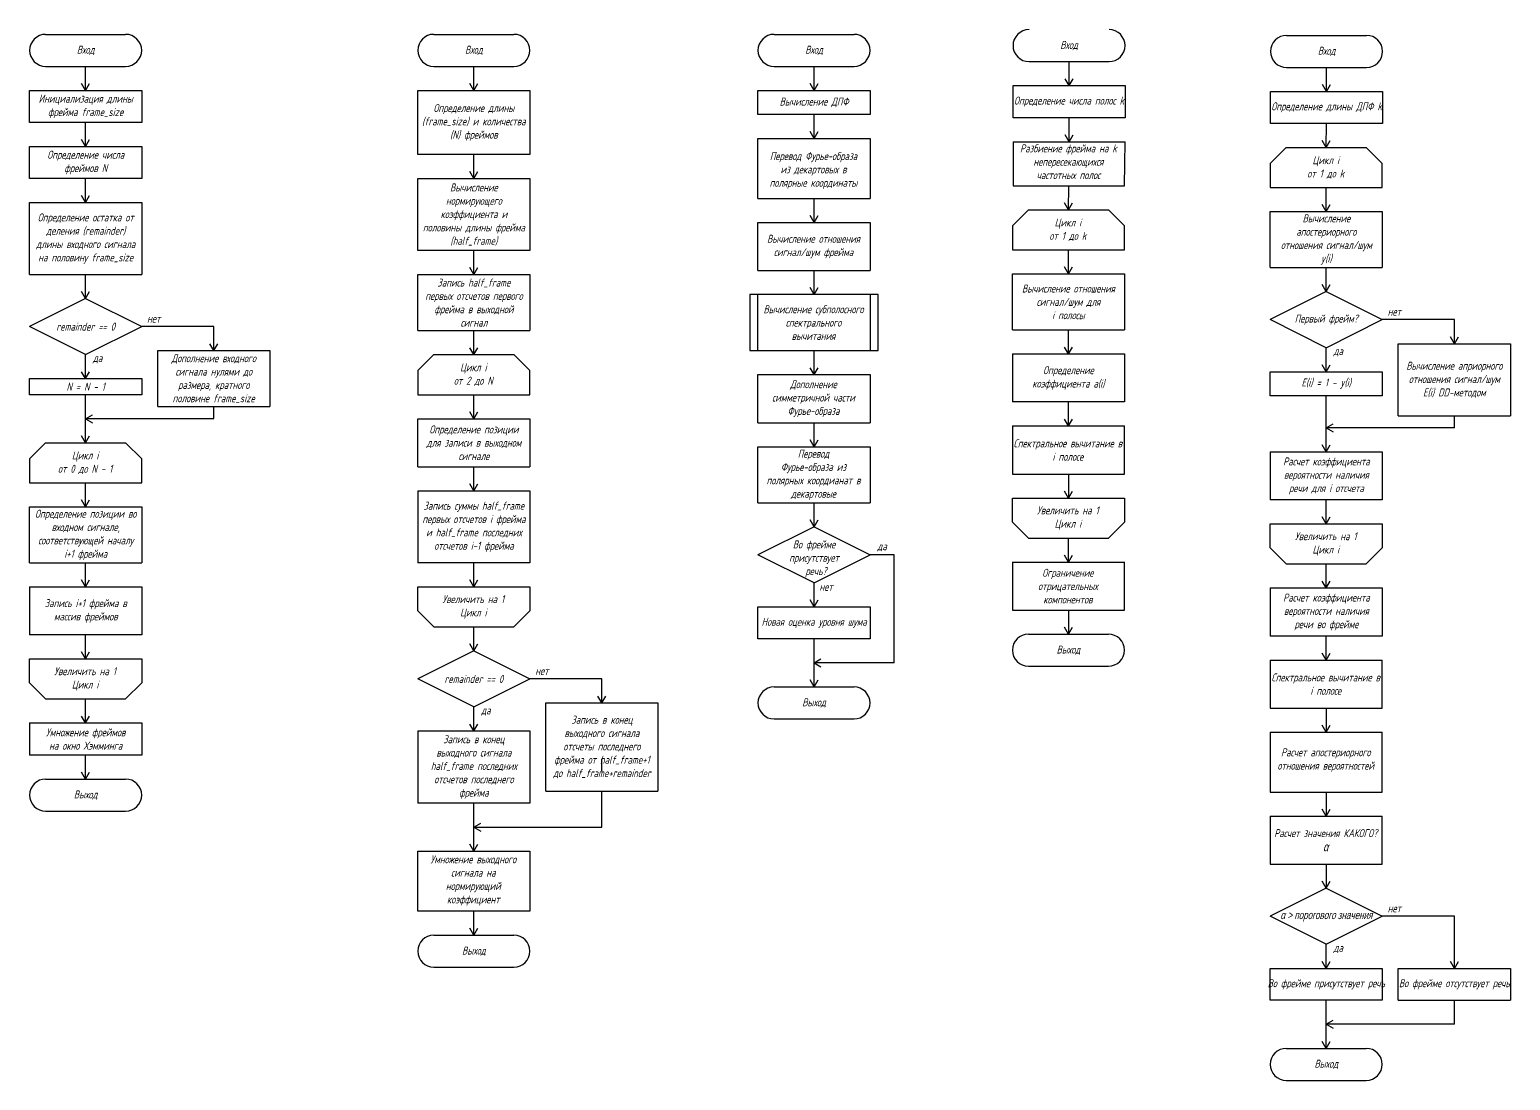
# Model space of a CAD drawing. Extents: x 100 to 3860, y -1735 to 768.
# Drawn here: x 2010 to 3860, y -1735 to -423 of the extents above; entities that cross this region are included whole.
import ezdxf

# ---------------------------------------------------------------- set-up
doc = ezdxf.new("R2010")
doc.units = 0
doc.header["$MEASUREMENT"] = 0
doc.layers.get('0').update_dxf_attribs({"linetype": 'CONTINUOUS'})
doc.layers.add('текст', color=7, linetype='CONTINUOUS', lineweight=30)
doc.styles.add('стиль1', font='romans.shx', dxfattribs={"width": 0.75, "oblique": 15, "height": 3.5})

msp = doc.modelspace()

# ---------------------------------------------------------------- linework, layer by layer
for p, q in [((2030, -428.7), (2130, -428.7)), ((2515, -428.7), (2615, -428.7)), ((2940, -428.7), (3040, -428.7)), ((3580.4, -430), (3680.4, -430)), ((3580.4, -430), (3680.4, -430)), ((2030, -468.7), (2130, -468.7)), ((2080, -498.7), (2080, -468.7)), ((2515, -468.7), (2615, -468.7)), ((2565, -498.7), (2565, -468.7)), ((2940, -468.7), (3040, -468.7)), ((2990, -498.7), (2990, -468.7)), ((3258.6, -462.8), (3358.6, -462.8)), ((3308.6, -492.8), (3308.6, -462.8)), ((3580.4, -470), (3680.4, -470)), ((3580.4, -470), (3680.4, -470)), ((3630.4, -500), (3630.4, -470)), ((3630.4, -500), (3630.4, -470)), ((2010, -498.7), (2150, -498.7)), ((2010, -538.7), (2010, -498.7)), ((2080, -498.7), (2075, -490)), ((2080, -498.7), (2085, -490)), ((2150, -498.7), (2150, -538.7)), ((2495, -498.7), (2635, -498.7)), ((2495, -578.7), (2495, -498.7)), ((2565, -498.7), (2560, -490)), ((2565, -498.7), (2570, -490)), ((2635, -498.7), (2635, -578.7)), ((2920, -498.7), (3060, -498.7)), ((2920, -528.7), (2920, -498.7)), ((2990, -498.7), (2985, -490)), ((2990, -498.7), (2995, -490)), ((3060, -498.7), (3060, -528.7)), ((3238.6, -492.8), (3378.6, -492.8)), ((3238.6, -532.8), (3238.6, -492.8)), ((3308.6, -492.8), (3303.6, -484.2)), ((3308.6, -492.8), (3313.6, -484.2)), ((3378.6, -492.8), (3378.6, -532.8)), ((3630.4, -500), (3625.4, -491.3)), ((3630.4, -500), (3625.4, -491.3)), ((3630.4, -500), (3635.4, -491.3)), ((3630.4, -500), (3635.4, -491.3)), ((3560.4, -500), (3700.4, -500)), ((3560.4, -540), (3560.4, -500)), ((3560.4, -500), (3700.4, -500)), ((3560.4, -540), (3560.4, -500)), ((3700.4, -500), (3700.4, -540)), ((3700.4, -500), (3700.4, -540)), ((3060, -528.7), (2920, -528.7)), ((2990, -558.7), (2990, -528.7)), ((3378.6, -532.8), (3238.6, -532.8)), ((3308.6, -562.8), (3308.6, -532.8)), ((2150, -538.7), (2010, -538.7)), ((2080, -568.7), (2080, -538.7)), ((2990, -558.7), (2985, -550)), ((2990, -558.7), (2995, -550)), ((3308.6, -562.8), (3303.6, -554.2)), ((3308.6, -562.8), (3313.6, -554.2)), ((3700.4, -540), (3560.4, -540)), ((3700.4, -540), (3560.4, -540)), ((3630, -570), (3630.4, -540)), ((3630, -570), (3630.4, -540)), ((2010, -568.7), (2150, -568.7)), ((2010, -608.7), (2010, -568.7)), ((2080, -568.7), (2075, -560)), ((2080, -568.7), (2085, -560)), ((2150, -568.7), (2150, -608.7)), ((2920, -558.7), (3060, -558.7)), ((2920, -633.7), (2920, -558.7)), ((3060, -558.7), (3060, -633.7)), ((3238.6, -562.8), (3378.6, -562.8)), ((3238.6, -562.8), (3238.6, -617.8)), ((3377.8, -617.8), (3378.6, -562.8)), ((3580, -570), (3560, -590)), ((3580, -570), (3560, -590)), ((3580, -570), (3680, -570)), ((3580, -570), (3680, -570)), ((3630, -570), (3625, -561.3)), ((3630, -570), (3625, -561.3)), ((3630, -570), (3635, -561.3)), ((3630, -570), (3635, -561.3)), ((3680, -570), (3700, -590)), ((3680, -570), (3700, -590)), ((2635, -578.7), (2495, -578.7)), ((2565, -608.7), (2565, -578.7)), ((3560, -590), (3560, -620)), ((3560, -590), (3560, -620)), ((3700, -620), (3700, -590)), ((3700, -620), (3700, -590)), ((2150, -608.7), (2010, -608.7)), ((2080, -638.7), (2080, -608.7)), ((2495, -608.7), (2635, -608.7)), ((2495, -698.7), (2495, -608.7)), ((2565, -608.7), (2560, -600)), ((2565, -608.7), (2570, -600)), ((2635, -608.7), (2635, -698.7)), ((3238.6, -617.8), (3377.8, -617.8)), ((3307.8, -647.8), (3308.2, -617.8)), ((3560, -620), (3700, -620)), ((3560, -620), (3700, -620)), ((3630, -650), (3630, -620)), ((3630, -650), (3630, -620)), ((2010, -638.7), (2150, -638.7)), ((2010, -728.7), (2010, -638.7)), ((2080, -638.7), (2075, -630)), ((2080, -638.7), (2085, -630)), ((2150, -638.7), (2150, -728.7)), ((2920, -633.7), (3060, -633.7)), ((2990, -663.7), (2990, -633.7)), ((3307.8, -647.8), (3302.8, -639.2)), ((3307.8, -647.8), (3312.8, -639.2)), ((3630, -650), (3625, -641.3)), ((3630, -650), (3625, -641.3)), ((3630, -650), (3635, -641.3)), ((3630, -650), (3635, -641.3)), ((2920, -663.7), (3060, -663.7)), ((2920, -723.7), (2920, -663.7)), ((2990, -663.7), (2985, -655)), ((2990, -663.7), (2995, -655)), ((3060, -663.7), (3060, -723.7)), ((3257.8, -647.8), (3237.8, -667.8)), ((3257.8, -647.8), (3357.8, -647.8)), ((3357.8, -647.8), (3377.8, -667.8)), ((3560, -650), (3700, -650)), ((3560, -720), (3560, -650)), ((3560, -650), (3700, -650)), ((3560, -720), (3560, -650)), ((3700, -650), (3700, -720)), ((3700, -650), (3700, -720)), ((3237.8, -667.8), (3237.8, -697.8)), ((3377.8, -697.8), (3377.8, -667.8)), ((2635, -698.7), (2495, -698.7)), ((2565, -728.7), (2565, -698.7)), ((3237.8, -697.8), (3377.8, -697.8)), ((3307.8, -727.8), (3307.8, -697.8)), ((2565, -728.7), (2560, -720)), ((2565, -728.7), (2570, -720)), ((3307.8, -727.8), (3302.8, -719.2)), ((3307.8, -727.8), (3312.8, -719.2)), ((3560, -720), (3700, -720)), ((3560, -720), (3700, -720)), ((3630, -750), (3630, -720)), ((3630, -750), (3630, -720)), ((2010, -728.7), (2150, -728.7)), ((2080, -758.7), (2080, -728.7)), ((2495, -728.7), (2635, -728.7)), ((2495, -798.7), (2495, -728.7)), ((2635, -728.7), (2635, -798.7)), ((2920, -723.7), (3060, -723.7)), ((2990, -753.7), (2990, -723.7)), ((3237.8, -727.8), (3377.8, -727.8)), ((3237.8, -797.8), (3237.8, -727.8)), ((3377.8, -727.8), (3377.8, -797.8)), ((2080, -758.7), (2075, -750)), ((2080, -758.7), (2085, -750)), ((2910, -753.7), (2910, -823.7)), ((3070, -753.7), (2910, -753.7)), ((2920, -823.7), (2920, -753.7)), ((2990, -753.7), (2985, -745)), ((2990, -753.7), (2995, -745)), ((3060, -753.7), (3060, -823.7)), ((3070, -823.7), (3070, -753.7)), ((3630, -750), (3560, -785)), ((3630, -750), (3560, -785)), ((3630, -750), (3625, -741.3)), ((3630, -750), (3625, -741.3)), ((3630, -750), (3635, -741.3)), ((3630, -750), (3635, -741.3)), ((3630, -750), (3700, -785)), ((3630, -750), (3700, -785)), ((2080, -758.7), (2010, -793.7)), ((2080, -758.7), (2150, -793.7)), ((2080, -828.7), (2010, -793.7)), ((2080, -828.7), (2150, -793.7)), ((2240, -793.7), (2150, -793.7)), ((2240, -823.7), (2240, -793.7)), ((3630, -820), (3560, -785)), ((3630, -820), (3560, -785)), ((3630, -820), (3700, -785)), ((3630, -820), (3700, -785)), ((3790, -785), (3700, -785)), ((3790, -785), (3700, -785)), ((3790, -815), (3790, -785)), ((3790, -815), (3790, -785)), ((2495, -798.7), (2635, -798.7)), ((2565, -828.7), (2565, -798.7)), ((3237.8, -797.8), (3377.8, -797.8)), ((3307.8, -827.8), (3307.8, -797.8)), ((3790, -815), (3785, -806.3)), ((3790, -815), (3785, -806.3)), ((3790, -815), (3795, -806.3)), ((3790, -815), (3795, -806.3)), ((2080, -858.7), (2080, -828.7)), ((2170, -823.7), (2310, -823.7)), ((2170, -893.6), (2170, -823.7)), ((2240, -823.7), (2235, -815)), ((2240, -823.7), (2245, -815)), ((2310, -823.7), (2310, -893.6)), ((2515, -828.7), (2495, -848.7)), ((2515, -828.7), (2615, -828.7)), ((2565, -828.7), (2560, -820)), ((2565, -828.7), (2570, -820)), ((2615, -828.7), (2635, -848.7)), ((2910, -823.7), (3070, -823.7)), ((2990, -853.7), (2990, -823.7)), ((3237.8, -827.8), (3377.8, -827.8)), ((3237.8, -827.8), (3237.8, -887.8)), ((3307.8, -827.8), (3302.8, -819.2)), ((3307.8, -827.8), (3312.8, -819.2)), ((3377.8, -827.8), (3377.8, -887.8)), ((3630, -850), (3630, -820)), ((3630, -850), (3630, -820)), ((3720, -815), (3860, -815)), ((3720, -905), (3720, -815)), ((3720, -815), (3860, -815)), ((3720, -905), (3720, -815)), ((3860, -815), (3860, -905)), ((3860, -815), (3860, -905)), ((2080, -858.7), (2075, -850)), ((2080, -858.7), (2085, -850)), ((2495, -848.7), (2495, -878.7)), ((2635, -878.7), (2635, -848.7)), ((2990, -853.7), (2985, -845)), ((2990, -853.7), (2995, -845)), ((3560, -850), (3700, -850)), ((3560, -880), (3560, -850)), ((3560, -850), (3700, -850)), ((3560, -880), (3560, -850)), ((3630, -850), (3625, -841.3)), ((3630, -850), (3625, -841.3)), ((3630, -850), (3635, -841.3)), ((3630, -850), (3635, -841.3)), ((3700, -850), (3700, -880)), ((3700, -850), (3700, -880)), ((2010, -858.7), (2150, -858.7)), ((2010, -878.7), (2010, -858.7)), ((2150, -858.7), (2150, -878.7)), ((2920, -853.7), (3060, -853.7)), ((2920, -913.7), (2920, -853.7)), ((3060, -853.7), (3060, -913.7)), ((2150, -878.7), (2010, -878.7)), ((2080, -938.7), (2080, -878.7)), ((2495, -878.7), (2635, -878.7)), ((2565, -908.7), (2565, -878.7)), ((3377.8, -887.8), (3237.8, -887.8)), ((3307.8, -917.8), (3307.8, -887.8)), ((3700, -880), (3560, -880)), ((3700, -880), (3560, -880)), ((3630, -950.1), (3630, -880)), ((3630, -950.1), (3630, -880)), ((2080, -908.7), (2088.7, -903.7)), ((2170, -893.6), (2310, -893.6)), ((2240, -908.6), (2240, -893.6)), ((2565, -908.7), (2560, -900)), ((2565, -908.7), (2570, -900)), ((3720, -905), (3860, -905)), ((3720, -905), (3860, -905)), ((3790, -920), (3790, -905)), ((3790, -920), (3790, -905)), ((2240, -908.7), (2080, -908.7)), ((2080, -908.7), (2088.7, -913.7)), ((2495, -908.7), (2635, -908.7)), ((2495, -968.7), (2495, -908.7)), ((2635, -908.7), (2635, -968.7)), ((2920, -913.7), (3060, -913.7)), ((2990, -943.7), (2990, -913.7)), ((3237.8, -917.8), (3377.8, -917.8)), ((3237.8, -917.8), (3237.8, -977.8)), ((3307.8, -917.8), (3302.8, -909.2)), ((3307.8, -917.8), (3312.8, -909.2)), ((3377.8, -977.8), (3377.8, -917.8)), ((3630, -920.1), (3638.7, -915.1)), ((3630, -920.1), (3638.7, -915.1)), ((3790, -920.1), (3630, -920.1)), ((3630, -920.1), (3638.7, -925.1)), ((3790, -920.1), (3630, -920.1)), ((3630, -920.1), (3638.7, -925.1)), ((2030, -938.7), (2010, -958.7)), ((2030, -938.7), (2130, -938.7)), ((2080, -938.7), (2075, -930)), ((2080, -938.7), (2085, -930)), ((2130, -938.7), (2150, -958.7)), ((2990, -943.7), (2985, -935)), ((2990, -943.7), (2995, -935)), ((3630, -950.1), (3625, -941.4)), ((3630, -950.1), (3625, -941.4)), ((3630, -950.1), (3635, -941.4)), ((3630, -950.1), (3635, -941.4)), ((2010, -958.7), (2010, -988.7)), ((2150, -988.7), (2150, -958.7)), ((2920, -943.7), (3060, -943.7)), ((2920, -1013.7), (2920, -943.7)), ((3060, -943.7), (3060, -1013.7)), ((3560, -950.1), (3700, -950.1)), ((3560, -950.1), (3560, -1010.1)), ((3560, -950.1), (3700, -950.1)), ((3560, -950.1), (3560, -1010.1)), ((3700, -950.1), (3700, -1010.1)), ((3700, -950.1), (3700, -1010.1)), ((2495, -968.7), (2635, -968.7)), ((2565, -998.7), (2565, -968.7)), ((3237.8, -977.8), (3377.8, -977.8)), ((3307.8, -977.8), (3307.8, -1007.8)), ((2010, -988.7), (2150, -988.7)), ((2080, -1018.7), (2080, -988.7)), ((2495, -998.7), (2635, -998.7)), ((2495, -998.7), (2495, -1088.7)), ((2565, -998.7), (2560, -990)), ((2565, -998.7), (2570, -990)), ((2635, -998.7), (2635, -1088.7)), ((2080, -1018.7), (2075, -1010)), ((2080, -1018.7), (2085, -1010)), ((2920, -1013.7), (3060, -1013.7)), ((2990, -1043.7), (2990, -1013.7)), ((3237.8, -1037.8), (3237.8, -1007.8)), ((3237.8, -1007.8), (3377.8, -1007.8)), ((3307.8, -1007.8), (3302.8, -999.2)), ((3307.8, -1007.8), (3312.8, -999.2)), ((3377.8, -1007.8), (3377.8, -1037.8)), ((3700, -1010.1), (3560, -1010.1)), ((3700, -1010.1), (3560, -1010.1)), ((3630, -1040.1), (3630, -1010.1)), ((3630, -1040.1), (3630, -1010.1)), ((2010, -1018.7), (2150, -1018.7)), ((2010, -1088.7), (2010, -1018.7)), ((2150, -1018.7), (2150, -1088.7)), ((2990, -1043.7), (2985, -1035)), ((2990, -1043.7), (2995, -1035)), ((3630, -1040.1), (3625, -1031.4)), ((3630, -1040.1), (3625, -1031.4)), ((3630, -1040.1), (3635, -1031.4)), ((3630, -1040.1), (3635, -1031.4)), ((2990, -1043.7), (2920, -1078.7)), ((2990, -1043.7), (3060, -1078.7)), ((3257.8, -1057.8), (3237.8, -1037.8)), ((3357.8, -1057.8), (3377.8, -1037.8)), ((3560, -1070.1), (3560, -1040.1)), ((3560, -1040.1), (3700, -1040.1)), ((3560, -1070.1), (3560, -1040.1)), ((3560, -1040.1), (3700, -1040.1)), ((3700, -1040.1), (3700, -1070.1)), ((3700, -1040.1), (3700, -1070.1)), ((3257.8, -1057.8), (3357.8, -1057.8)), ((3307.8, -1087.8), (3307.8, -1057.8)), ((3580, -1090.1), (3560, -1070.1)), ((3580, -1090.1), (3560, -1070.1)), ((3680, -1090.1), (3700, -1070.1)), ((3680, -1090.1), (3700, -1070.1)), ((2010, -1088.7), (2150, -1088.7)), ((2080, -1118.7), (2080, -1088.7)), ((2635, -1088.7), (2495, -1088.7)), ((2565, -1118.7), (2565, -1088.7)), ((2990, -1113.7), (2920, -1078.7)), ((2990, -1113.7), (3060, -1078.7)), ((3090, -1078.7), (3060, -1078.7)), ((3090, -1213.7), (3090, -1078.7)), ((3237.8, -1087.8), (3377.8, -1087.8)), ((3237.8, -1087.8), (3237.8, -1147.8)), ((3307.8, -1087.8), (3302.8, -1079.2)), ((3307.8, -1087.8), (3312.8, -1079.2)), ((3377.8, -1147.8), (3377.8, -1087.8)), ((3580, -1090.1), (3680, -1090.1)), ((3580, -1090.1), (3680, -1090.1)), ((3630, -1120.1), (3630, -1090.1)), ((3630, -1120.1), (3630, -1090.1)), ((2080, -1118.7), (2075, -1110)), ((2080, -1118.7), (2085, -1110)), ((2565, -1118.7), (2560, -1110)), ((2565, -1118.7), (2570, -1110)), ((2010, -1118.7), (2150, -1118.7)), ((2010, -1118.7), (2010, -1178.7)), ((2150, -1118.7), (2150, -1178.7)), ((2495, -1148.7), (2495, -1118.7)), ((2495, -1118.7), (2635, -1118.7)), ((2635, -1118.7), (2635, -1148.7)), ((2990, -1143.7), (2990, -1113.7)), ((3560, -1120.1), (3700, -1120.1)), ((3560, -1120.1), (3560, -1180.1)), ((3560, -1120.1), (3700, -1120.1)), ((3560, -1120.1), (3560, -1180.1)), ((3630, -1120.1), (3625, -1111.4)), ((3630, -1120.1), (3625, -1111.4)), ((3630, -1120.1), (3635, -1111.4)), ((3630, -1120.1), (3635, -1111.4)), ((3700, -1120.1), (3700, -1180.1)), ((3700, -1120.1), (3700, -1180.1)), ((2920, -1143.7), (3060, -1143.7)), ((2920, -1183.7), (2920, -1143.7)), ((2990, -1143.7), (2985, -1135)), ((2990, -1143.7), (2995, -1135)), ((3060, -1143.7), (3060, -1183.7)), ((2515, -1168.7), (2495, -1148.7)), ((2615, -1168.7), (2635, -1148.7)), ((3237.8, -1147.8), (3377.8, -1147.8)), ((3307.8, -1147.8), (3307.8, -1177.8)), ((2150, -1178.7), (2010, -1178.7)), ((2080, -1208.7), (2080, -1178.7)), ((2515, -1168.7), (2615, -1168.7)), ((2565, -1198.7), (2565, -1168.7)), ((3060, -1183.7), (2920, -1183.7)), ((2990, -1243.7), (2990, -1183.7)), ((3257.8, -1177.8), (3357.8, -1177.8)), ((3307.8, -1177.8), (3302.8, -1169.2)), ((3307.8, -1177.8), (3312.8, -1169.2)), ((3700, -1180.1), (3560, -1180.1)), ((3700, -1180.1), (3560, -1180.1)), ((3630, -1210.1), (3630, -1180.1)), ((3630, -1210.1), (3630, -1180.1)), ((2080, -1208.7), (2075, -1200)), ((2080, -1208.7), (2085, -1200)), ((2565, -1198.7), (2495, -1233.7)), ((2565, -1198.7), (2560, -1190)), ((2565, -1198.7), (2570, -1190)), ((2565, -1198.7), (2635, -1233.7)), ((3630, -1210.1), (3625, -1201.4)), ((3630, -1210.1), (3625, -1201.4)), ((3630, -1210.1), (3635, -1201.4)), ((3630, -1210.1), (3635, -1201.4)), ((2010, -1238.7), (2010, -1208.7)), ((2010, -1208.7), (2150, -1208.7)), ((2150, -1208.7), (2150, -1238.7)), ((2990, -1213.7), (2998.7, -1208.7)), ((2990, -1213.7), (2998.7, -1218.7)), ((3090, -1213.7), (2990, -1213.7)), ((3257.8, -1217.8), (3357.8, -1217.8)), ((3560, -1210.1), (3700, -1210.1)), ((3560, -1210.1), (3560, -1270.1)), ((3560, -1210.1), (3700, -1210.1)), ((3560, -1210.1), (3560, -1270.1)), ((3700, -1270.1), (3700, -1210.1)), ((3700, -1270.1), (3700, -1210.1)), ((2030, -1258.7), (2010, -1238.7)), ((2130, -1258.7), (2150, -1238.7)), ((2565, -1268.7), (2495, -1233.7)), ((2565, -1268.7), (2635, -1233.7)), ((2725, -1233.7), (2635, -1233.7)), ((2725, -1263.7), (2725, -1233.7)), ((2990, -1243.7), (2985, -1235)), ((2990, -1243.7), (2995, -1235)), ((2725, -1263.7), (2720, -1255)), ((2725, -1263.7), (2730, -1255)), ((2940, -1243.7), (3040, -1243.7)), ((2030, -1258.7), (2130, -1258.7)), ((2080, -1288.7), (2080, -1258.7)), ((2565, -1298.7), (2565, -1268.7)), ((2655, -1263.7), (2795, -1263.7)), ((2655, -1373.7), (2655, -1263.7)), ((2795, -1263.7), (2795, -1373.7)), ((3560, -1270.1), (3700, -1270.1)), ((3560, -1270.1), (3700, -1270.1)), ((3630, -1270.1), (3630, -1300.1)), ((3630, -1270.1), (3630, -1300.1)), ((2010, -1288.7), (2150, -1288.7)), ((2010, -1288.7), (2010, -1328.7)), ((2080, -1288.7), (2075, -1280)), ((2080, -1288.7), (2085, -1280)), ((2150, -1288.7), (2150, -1328.7)), ((2565, -1298.7), (2560, -1290)), ((2565, -1298.7), (2570, -1290)), ((2940, -1283.7), (3040, -1283.7)), ((3630, -1300.1), (3625, -1291.4)), ((3630, -1300.1), (3625, -1291.4)), ((3630, -1300.1), (3635, -1291.4)), ((3630, -1300.1), (3635, -1291.4)), ((2495, -1298.7), (2635, -1298.7)), ((2495, -1298.7), (2495, -1388.7)), ((2635, -1298.7), (2635, -1388.7)), ((3560, -1300.1), (3700, -1300.1)), ((3560, -1300.1), (3560, -1375.1)), ((3560, -1300.1), (3700, -1300.1)), ((3560, -1300.1), (3560, -1375.1)), ((3700, -1375.1), (3700, -1300.1)), ((3700, -1375.1), (3700, -1300.1)), ((2150, -1328.7), (2010, -1328.7)), ((2080, -1358.7), (2080, -1328.7)), ((2080, -1358.7), (2075, -1350)), ((2080, -1358.7), (2085, -1350)), ((2725, -1348.6), (2725, -1333.6)), ((2030, -1358.7), (2130, -1358.7)), ((2655, -1373.7), (2795, -1373.7)), ((2725, -1418.7), (2725, -1373.7)), ((3560, -1375.1), (3700, -1375.1)), ((3560, -1375.1), (3700, -1375.1)), ((3630, -1375.1), (3630, -1405.1)), ((3630, -1375.1), (3630, -1405.1)), ((2030, -1398.7), (2130, -1398.7)), ((2635, -1388.7), (2495, -1388.7)), ((2565, -1448.7), (2565, -1388.7)), ((3560, -1405.1), (3700, -1405.1)), ((3560, -1405.1), (3560, -1465.1)), ((3560, -1405.1), (3700, -1405.1)), ((3560, -1405.1), (3560, -1465.1)), ((3630, -1405.1), (3625, -1396.4)), ((3630, -1405.1), (3625, -1396.4)), ((3630, -1405.1), (3635, -1396.4)), ((3630, -1405.1), (3635, -1396.4)), ((3700, -1465.1), (3700, -1405.1)), ((3700, -1465.1), (3700, -1405.1)), ((2565, -1418.7), (2573.7, -1413.7)), ((2565, -1418.7), (2573.7, -1423.7)), ((2565, -1418.7), (2725, -1418.7)), ((2565, -1448.7), (2560, -1440)), ((2565, -1448.7), (2570, -1440)), ((2495, -1448.7), (2635, -1448.7)), ((2495, -1523.7), (2495, -1448.7)), ((2635, -1448.7), (2635, -1523.7)), ((3560, -1465.1), (3700, -1465.1)), ((3560, -1465.1), (3700, -1465.1)), ((3630, -1465.1), (3630, -1495.1)), ((3630, -1465.1), (3630, -1495.1)), ((3630, -1495.1), (3560, -1530.1)), ((3630, -1495.1), (3560, -1530.1)), ((3630, -1495.1), (3625, -1486.4)), ((3630, -1495.1), (3625, -1486.4)), ((3630, -1495.1), (3635, -1486.4)), ((3630, -1495.1), (3635, -1486.4)), ((3630, -1495.1), (3700, -1530.1)), ((3630, -1495.1), (3700, -1530.1)), ((2635, -1523.7), (2495, -1523.7)), ((2565, -1553.7), (2565, -1523.7)), ((3630, -1565.1), (3560, -1530.1)), ((3630, -1565.1), (3560, -1530.1)), ((3630, -1565.1), (3700, -1530.1)), ((3630, -1565.1), (3700, -1530.1)), ((3790, -1530.1), (3700, -1530.1)), ((3790, -1530.1), (3700, -1530.1)), ((3790, -1595.1), (3790, -1530.1)), ((3790, -1595.1), (3790, -1530.1)), ((2515, -1553.7), (2615, -1553.7)), ((2565, -1553.7), (2560, -1545)), ((2565, -1553.7), (2570, -1545)), ((3630, -1595.1), (3630, -1565.1)), ((3630, -1595.1), (3630, -1565.1)), ((3630, -1595.1), (3625, -1586.4)), ((3630, -1595.1), (3625, -1586.4)), ((3630, -1595.1), (3635, -1586.4)), ((3630, -1595.1), (3635, -1586.4)), ((3790, -1595.1), (3785, -1586.4)), ((3790, -1595.1), (3785, -1586.4)), ((3790, -1595.1), (3795, -1586.4)), ((3790, -1595.1), (3795, -1586.4)), ((2515, -1593.7), (2615, -1593.7)), ((3560, -1595.1), (3700, -1595.1)), ((3560, -1635), (3560, -1595.1)), ((3560, -1595.1), (3700, -1595.1)), ((3560, -1635), (3560, -1595.1)), ((3700, -1595.1), (3700, -1635)), ((3700, -1595.1), (3700, -1635)), ((3720, -1595.1), (3860, -1595.1)), ((3720, -1635), (3720, -1595.1)), ((3720, -1595.1), (3860, -1595.1)), ((3720, -1635), (3720, -1595.1)), ((3860, -1595.1), (3860, -1635)), ((3860, -1595.1), (3860, -1635)), ((3700, -1635), (3560, -1635)), ((3700, -1635), (3560, -1635)), ((3630, -1695), (3630, -1635)), ((3630, -1695), (3630, -1635)), ((3720, -1635), (3860, -1635)), ((3720, -1635), (3860, -1635)), ((3790, -1664.9), (3790, -1635)), ((3790, -1664.9), (3790, -1635)), ((3630, -1665), (3638.7, -1660)), ((3630, -1665), (3638.7, -1660)), ((3790, -1665), (3630, -1665)), ((3630, -1665), (3638.7, -1670)), ((3790, -1665), (3630, -1665)), ((3630, -1665), (3638.7, -1670)), ((3580, -1695), (3680, -1695)), ((3580, -1695), (3680, -1695)), ((3630, -1695), (3625, -1686.3)), ((3630, -1695), (3625, -1686.3)), ((3630, -1695), (3635, -1686.3)), ((3630, -1695), (3635, -1686.3)), ((3580, -1735), (3680, -1735)), ((3580, -1735), (3680, -1735))]:
    msp.add_line(p, q)
for centre, start, end in [((3258.6, -442.8), 90, 270), ((3358.6, -442.8), 270, 90), ((2030, -448.7), 90, 270), ((2130, -448.7), 270, 90), ((2515, -448.7), 90, 270), ((2615, -448.7), 270, 90), ((2940, -448.7), 90, 270), ((3040, -448.7), 270, 90), ((3580.4, -450), 90, 270), ((3580.4, -450), 90, 270), ((3680.4, -450), 270, 90), ((3680.4, -450), 270, 90), ((3257.8, -1197.8), 90, 270), ((3357.8, -1197.8), 270, 90), ((2940, -1263.7), 90, 270), ((3040, -1263.7), 270, 90), ((2030, -1378.7), 90, 270), ((2130, -1378.7), 270, 90), ((2515, -1573.7), 90, 270), ((2615, -1573.7), 270, 90), ((3580, -1715), 90, 270), ((3580, -1715), 90, 270), ((3680, -1715), 270, 90), ((3680, -1715), 270, 90)]:
    msp.add_arc(centre, 20, start, end)

# ---------------------------------------------------------------- texts
at = {"layer": 'текст', "char_height": 10, "attachment_point": 5, "style": 'стиль1'}
for s, width, heights, insert in [('\\pxqc;Вход', 100.129, [10.5], (2080, -448.7)), ('\\pxqc;Вход', 100.129, [10.5], (2565, -448.7)), ('\\pxqc;Вход', 100.129, [10.5], (2990, -448.7)), ('\\pxqc;Вход', 100.129, [10.5], (3308.6, -442.8)), ('\\pxqc;Вход', 100.129, [10.5], (3630.4, -450)), ('\\pxqc;Вход', 100.129, [10.5], (3630.4, -450)), ('\\pxqc;Инициализация длины фрейма frame_size', 138.684, [38.9], (2080.1, -518.7)), ('\\pxqc;Определение длины (frame_size) и количества (N) фреймов', 141.659, [68.6], (2565, -538.7)), ('\\pxqc;Вычисление ДПФ', 138.684, [38.9], (2990.1, -513.7)), ('\\pxqc;Определение числа полос k', 141.659, [68.6], (3308.6, -512.8)), ('\\pxqc;Определение длины ДПФ k', 141.659, [68.6], (3630.4, -520)), ('\\pxqc;Определение длины ДПФ k', 141.659, [68.6], (3630.4, -520)), ('\\pxqc;Разбиение фрейма на k непересекающихся частотных полос', 141.659, [44.5], (3307.8, -587.8)), ('\\pxqc;Определение числа фреймов N', 139.263, [70.7], (2080.1, -588.7)), ('\\pxqc;Перевод Фурье-образа из декартовых в полярные координаты ', 135.134, [80.9], (2989.3, -598.7)), ('\\pxqc;Цикл i\\Pот 1 до k', 138.684, [38.9], (3629.3, -595)), ('\\pxqc;Цикл i\\Pот 1 до k', 138.684, [38.9], (3629.3, -595)), ('\\pxqc;Вычисление нормирующего коэффициента и половины длины фрейма (half_frame)', 139.263, [89.8], (2565, -653.7)), ('\\pxqc;Определение остатка от деления (remainder) длины входного сигнала на половину frame_size', 138.684, [84.9], (2080.1, -683.7)), ('\\pxqc;Цикл i\\Pот 1 до k', 138.684, [38.9], (3307.1, -672.8)), ('\\pxqc;Вычисление апостериорного отношения сигнал/шум y(i)', 138.684, [80.6], (3630.1, -685)), ('\\pxqc;Вычисление апостериорного отношения сигнал/шум y(i)', 138.684, [80.6], (3630.1, -685)), ('\\pxqc;Вычисление отношения сигнал/шум фрейма', 138.684, [57.2], (2989.3, -693.7)), ('\\pxqc;Запись half_frame первых отсчетов первого фрейма в выходной сигнал', 138.684, [84.9], (2565.1, -763.7)), ('\\pxqc;Вычисление отношения сигнал/шум для \\Pi полосы', 138.684, [89.9], (3307.8, -762.8)), ('\\pxqc;Вычисление субполосного спектрального вычитания', 138.684, [65], (2989.3, -788.7)), ('\\pxqc;нет', 29.677, [14.2], (3715, -775)), ('\\pxqc;нет', 29.677, [14.2], (3715, -775)), ('\\pxqc;remainder == 0', 138.684, [14.2], (2080, -793.7)), ('\\pxqc;нет', 29.677, [14.2], (2165, -783.7)), ('\\pxqc;Первый фрейм?', 138.684, [14.2], (3630, -785)), ('\\pxqc;Первый фрейм?', 138.684, [14.2], (3630, -785)), ('\\pxqc;да', 29.677, [14.2], (2095, -833.7)), ('\\pxqc;Дополнение входного сигнала нулями до размера, кратного половине frame_size', 138.684, [69.9], (2240, -858.7)), ('\\pxqc;да', 29.677, [14.2], (3645, -825)), ('\\pxqc;да', 29.677, [14.2], (3645, -825)), ('\\pxqc;Цикл i\\Pот 2 до N', 138.684, [38.9], (2564.3, -853.7)), ('\\pxqc;Определение коэффициента a(i) ', 138.684, [52], (3307.8, -857.8)), ('\\pxqc;Вычисление априорного отношения сигнал/шум E(i) DD-методом', 138.684, [89.2], (3790, -860)), ('\\pxqc;Вычисление априорного отношения сигнал/шум E(i) DD-методом', 138.684, [89.2], (3790, -860)), ('\\pxqc;N = N - 1', 139.263, [70.7], (2080, -868.7)), ('\\pxqc;Дополнение симметричной части Фурье-образа', 138.684, [57.2], (2989.3, -883.7)), ('\\pxqc;E(i) = 1 - y(i)', 139.263, [12.9], (3630, -865)), ('\\pxqc;E(i) = 1 - y(i)', 139.263, [12.9], (3630, -865)), ('\\pxqc;Определение позиции для записи в выходном сигнале', 138.684, [51.6], (2565.1, -938.7)), ('\\pxqc;Спектральное вычитание в \\Pi полосе', 131.345, [52], (3307.1, -947.8)), ('\\pxqc;Цикл i\\Pот 0 до N - 1', 138.684, [38.9], (2079.3, -963.7)), ('\\pxqc;Перевод \\PФурье-образа из полярных коордианат в декартовые ', 138.684, [66.8], (2989.3, -978.7)), ('\\pxqc;Расчет коэффициента вероятности наличия речи для i отсчета', 138.684, [52], (3630.1, -980.1)), ('\\pxqc;Расчет коэффициента вероятности наличия речи для i отсчета', 138.684, [52], (3630.1, -980.1)), ('\\pxqc;Запись суммы half_frame первых отсчетов i фрейма и half_frame последних отсчетов i-1 фрейма', 141.323, [86.3], (2565.1, -1043.7)), ('\\pxqc;Определение позиции во входном сигнале, соответствующей началу i+1 фрейма', 138.684, [89.9], (2080.1, -1053.7)), ('\\pxqc;Увеличить на 1\\PЦикл i', 138.684, [38.9], (3307.1, -1032.8)), ('\\pxqc;Увеличить на 1\\PЦикл i', 138.684, [38.9], (3629.3, -1065.1)), ('\\pxqc;Увеличить на 1\\PЦикл i', 138.684, [38.9], (3629.3, -1065.1)), ('\\pxqc;Во фрейме \\P\\pq*;присутствует \\P\\pqc; речь?', 138.684, [76.1], (2990, -1083.7)), ('\\pxqc;да', 29.677, [14.2], (3075, -1068.7)), ('\\pxqc;Ограничение отрицательных компонентов', 131.345, [52], (3307.1, -1117.8)), ('\\pxqc;нет', 29.677, [14.2], (3005, -1118.7)), ('\\pxqc;Расчет коэффициента вероятности наличия речи во фрейме', 138.684, [52], (3630.1, -1150.1)), ('\\pxqc;Расчет коэффициента вероятности наличия речи во фрейме', 138.684, [52], (3630.1, -1150.1)), ('\\pxqc;Запись i+1 фрейма в массив фреймов', 138.684, [52], (2080.1, -1148.7)), ('\\pxqc;Увеличить на 1\\PЦикл i', 138.684, [38.9], (2564.3, -1143.7)), ('\\pxqc;Новая оценка уровня шума', 139.263, [70.7], (2990.1, -1163.7)), ('\\pxqc;Выход', 100.129, [10.5], (3307.8, -1197.8)), ('\\pxqc;Увеличить на 1\\PЦикл i', 138.684, [38.9], (2079.3, -1233.7)), ('\\pxqc;remainder == 0', 138.684, [14.2], (2565, -1233.7)), ('\\pxqc;нет', 29.677, [14.2], (2650, -1223.7)), ('\\pxqc;Спектральное вычитание в \\Pi полосе', 131.345, [52], (3629.3, -1240.1)), ('\\pxqc;Спектральное вычитание в \\Pi полосе', 131.345, [52], (3629.3, -1240.1)), ('\\pxqc;Выход', 100.129, [10.5], (2990, -1263.7)), ('\\pxqc;да', 29.677, [14.2], (2580, -1273.7)), ('\\pxqc;Запись в конец выходного сигнала отсчеты последнего фрейма от half_frame+1 до half_frame+remainder  ', 138.684, [96.7], (2725, -1318.7)), ('\\pxqc;Умножение фреймов \\Pна окно Хэмминга', 138.684, [33.6], (2080, -1308.7)), ('\\pxqc;Запись в конец выходного сигнала half_frame последних отсчетов последнего фрейма', 141.323, [86.3], (2565, -1343.7)), ('\\pxqc;Расчет апостериорного отношения вероятностей', 131.345, [66], (3629.3, -1335)), ('\\pxqc;Расчет апостериорного отношения вероятностей', 131.345, [66], (3629.3, -1335)), ('\\pxqc;Выход', 100.129, [10.5], (2080, -1378.7)), ('Расчет значения КАКОГО? {\\fArial|b0|i0|c0|p34;\\H1.08333x;α}', 131.345, [52], (3629.3, -1435.1)), ('Расчет значения КАКОГО? {\\fArial|b0|i0|c0|p34;\\H1.08333x;α}', 131.345, [52], (3629.3, -1435.1)), ('\\pxqc;Умножение выходного сигнала на нормирующий коэффициент', 138.684, [70], (2564.3, -1485.3)), ('{\\fArial|b0|i0|c0|p34;α\\fMS Shell Dlg 2|b0|i0|c204|p0; \\fMS Shell Dlg 2|b0|i0|c0|p0;> \\fMS Shell Dlg 2|b0|i0|c204|p0;порогового значения}', 138.684, [36.3], (3630, -1530.1)), ('{\\fArial|b0|i0|c0|p34;α\\fMS Shell Dlg 2|b0|i0|c204|p0; \\fMS Shell Dlg 2|b0|i0|c0|p0;> \\fMS Shell Dlg 2|b0|i0|c204|p0;порогового значения}', 138.684, [36.3], (3630, -1530.1)), ('\\pxqc;нет', 29.677, [14.2], (3715, -1520.1)), ('\\pxqc;нет', 29.677, [14.2], (3715, -1520.1)), ('\\pxqc;Выход', 100.129, [10.5], (2565, -1573.7)), ('\\pxqc;да', 29.677, [14.2], (3645, -1570.1)), ('\\pxqc;да', 29.677, [14.2], (3645, -1570.1)), ('\\pxqc;Во фрейме присутствует речь', 139.263, [31.5], (3630, -1615.1)), ('\\pxqc;Во фрейме присутствует речь', 139.263, [31.5], (3630, -1615.1)), ('\\pxqc;Во фрейме отсутствует речь', 138.684, [37.6], (3790, -1615)), ('\\pxqc;Во фрейме отсутствует речь', 138.684, [37.6], (3790, -1615)), ('\\pxqc;Выход', 100.129, [10.5], (3630, -1715)), ('\\pxqc;Выход', 100.129, [10.5], (3630, -1715))]:
    msp.add_mtext_dynamic_manual_height_columns(s, width=width, gutter_width=17.5, heights=heights, dxfattribs=dict(at, insert=insert))

doc.saveas('drawing.dxf')
